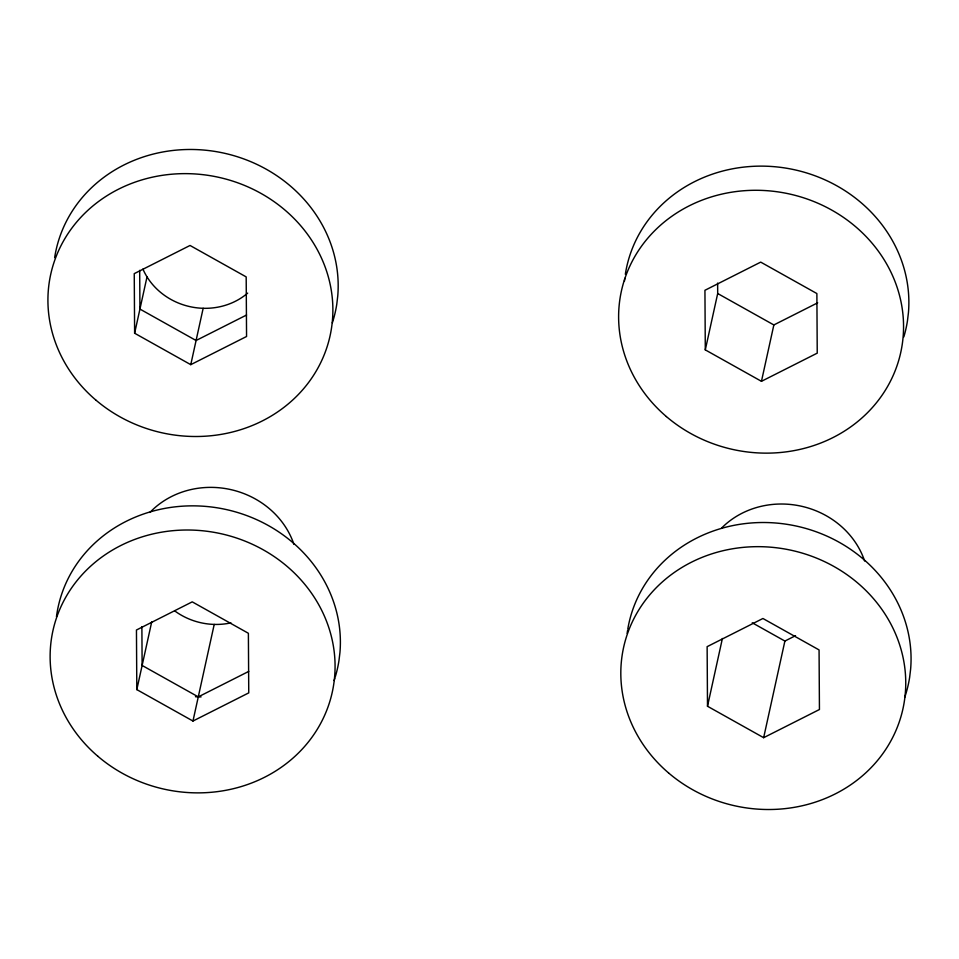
<?xml version="1.0" encoding="UTF-8"?>
<svg xmlns="http://www.w3.org/2000/svg" width="959" height="959" viewBox="0 0 959 959"><rect width="100%" height="100%" fill="white"/><g stroke="black" fill="none" stroke-linecap="round" stroke-linejoin="round"><path stroke-width="1.44" d="M134.62 333.229L134.248 273.639L190.038 245.468L246.187 276.899L246.559 336.489L190.769 364.66L134.62 333.229L147.015 276.863M190.769 364.66L203.164 308.295M136.813 689.605L136.454 630.015L192.232 601.856L248.381 633.276L248.753 692.877L192.963 721.036L136.813 689.605L151.69 621.971M192.963 721.036L214.217 624.417M705.297 349.879L704.937 290.289L760.715 262.119L816.876 293.55L817.236 353.14L761.458 381.31L705.297 349.879L717.692 293.514L717.632 283.085M761.458 381.31L773.853 324.945L817.679 302.816M707.502 706.256L707.131 646.666L762.92 618.495L819.07 649.926L819.442 709.516L763.652 737.687L707.502 706.256L722.403 638.478M763.652 737.687L784.894 641.056L795.526 635.697M246.559 315.02L196.08 340.505L139.93 309.074L139.69 270.342M248.753 671.396L198.285 696.881L142.124 665.45L141.884 626.718M717.692 293.514L773.853 324.945M752.252 622.787L784.894 641.056M335.35 676.622A143.011 130.844 12.4 0 0 338.971 660.583L339.954 652.42A143.011 130.844 12.4 0 0 211.999 507.071A143.011 130.844 12.4 0 0 56.461 616.697M334.955 677.929A143.011 130.844 12.4 0 1 334.104 680.542M201.078 696.905A64.876 59.362 12.4 0 1 195.48 696.737M332.341 322.859A143.011 130.844 12.4 0 0 336.777 304.207L337.748 296.043A143.011 130.844 12.4 0 0 211.28 150.887A143.011 130.844 12.4 0 0 54.651 257.611M230.927 622.87A64.876 59.362 12.4 0 1 174.79 610.955M247.674 293.118A64.876 59.362 12.4 0 1 142.927 269.095M149.916 512.454A84.272 77.104 12.4 0 1 230.544 489.546A84.272 77.104 12.4 0 1 293.933 544.364M903.834 336.885A143.011 130.844 12.4 0 0 907.454 320.857L908.437 312.694A143.011 130.844 12.4 0 0 781.969 167.537A143.011 130.844 12.4 0 0 625.34 274.25M624.489 281.059A143.011 130.844 12.4 0 1 624.777 278.326M904.793 697.181A143.011 130.844 12.4 0 0 909.659 677.234L910.63 669.07A143.011 130.844 12.4 0 0 784.906 524.022A143.011 130.844 12.4 0 0 627.761 629.284M627.15 633.348A143.011 130.844 12.4 0 1 627.534 630.638M721.624 528.037A84.272 77.104 12.4 0 1 802 506.364A84.272 77.104 12.4 0 1 864.622 561.003M97.878 756.291A143.011 130.844 12.4 0 0 332.126 692.818A143.011 130.844 12.4 0 0 147.806 535.218A143.011 130.844 12.4 0 0 97.878 756.291M95.672 399.915A143.011 130.844 12.4 0 0 329.932 336.441A143.011 130.844 12.4 0 0 145.612 178.842A143.011 130.844 12.4 0 0 95.672 399.915M666.361 416.554A143.011 130.844 12.4 0 0 900.609 353.092A143.011 130.844 12.4 0 0 716.289 195.492A143.011 130.844 12.4 0 0 666.361 416.554M668.555 772.93A143.011 130.844 12.4 0 0 902.803 709.468A143.011 130.844 12.4 0 0 718.495 551.869A143.011 130.844 12.4 0 0 668.555 772.93"/></g></svg>
